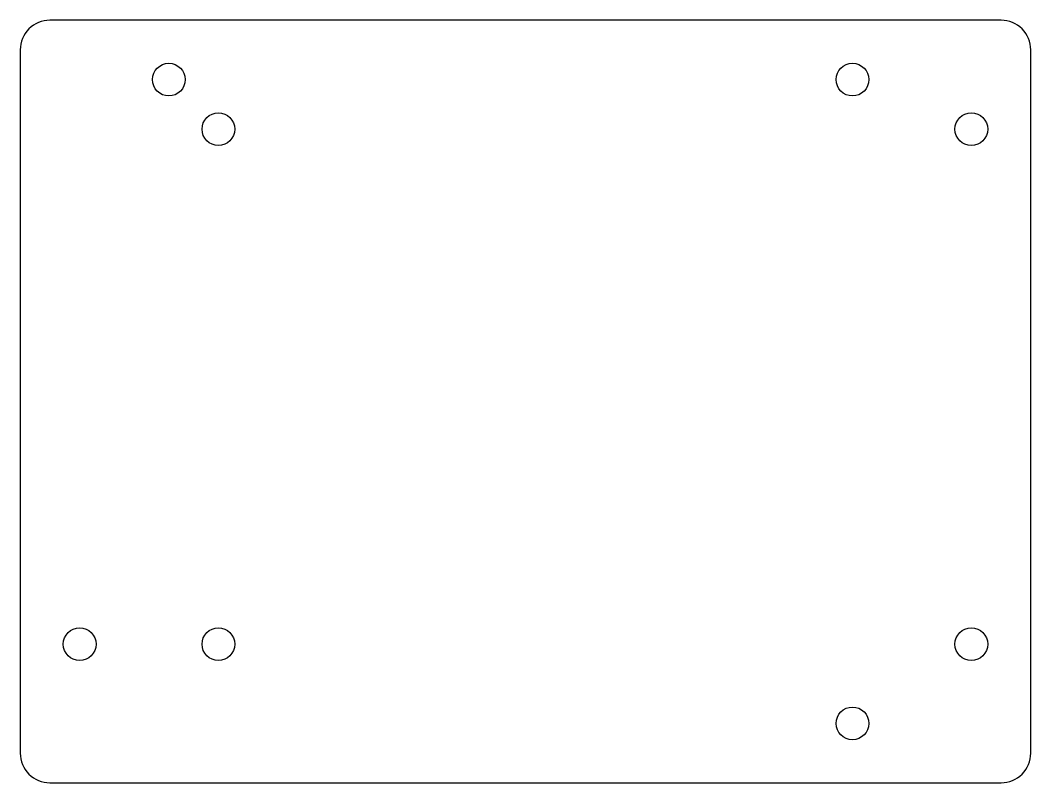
# Model space of a CAD drawing. Header units: millimetres. Extents: x -20 to 82, y -66 to 11.
import ezdxf

# ---------------------------------------------------------------- set-up
doc = ezdxf.new("R2010")
doc.units = ezdxf.units.MM

msp = doc.modelspace()

# ---------------------------------------------------------------- linework, layer by layer
msp.add_lwpolyline([(-20, 8), (-20, -63, 0.414214), (-17, -66), (79, -66, 0.414214), (82, -63), (82, 8, 0.414214), (79, 11), (-17, 11, 0.414214)], format="xyb", close=True)
for centre in [(-5, 5), (64, 5), (0, 0), (76, 0), (-14, -52), (0, -52), (76, -52), (64, -60)]:
    msp.add_circle(centre, 1.65)

doc.saveas('drawing.dxf')
